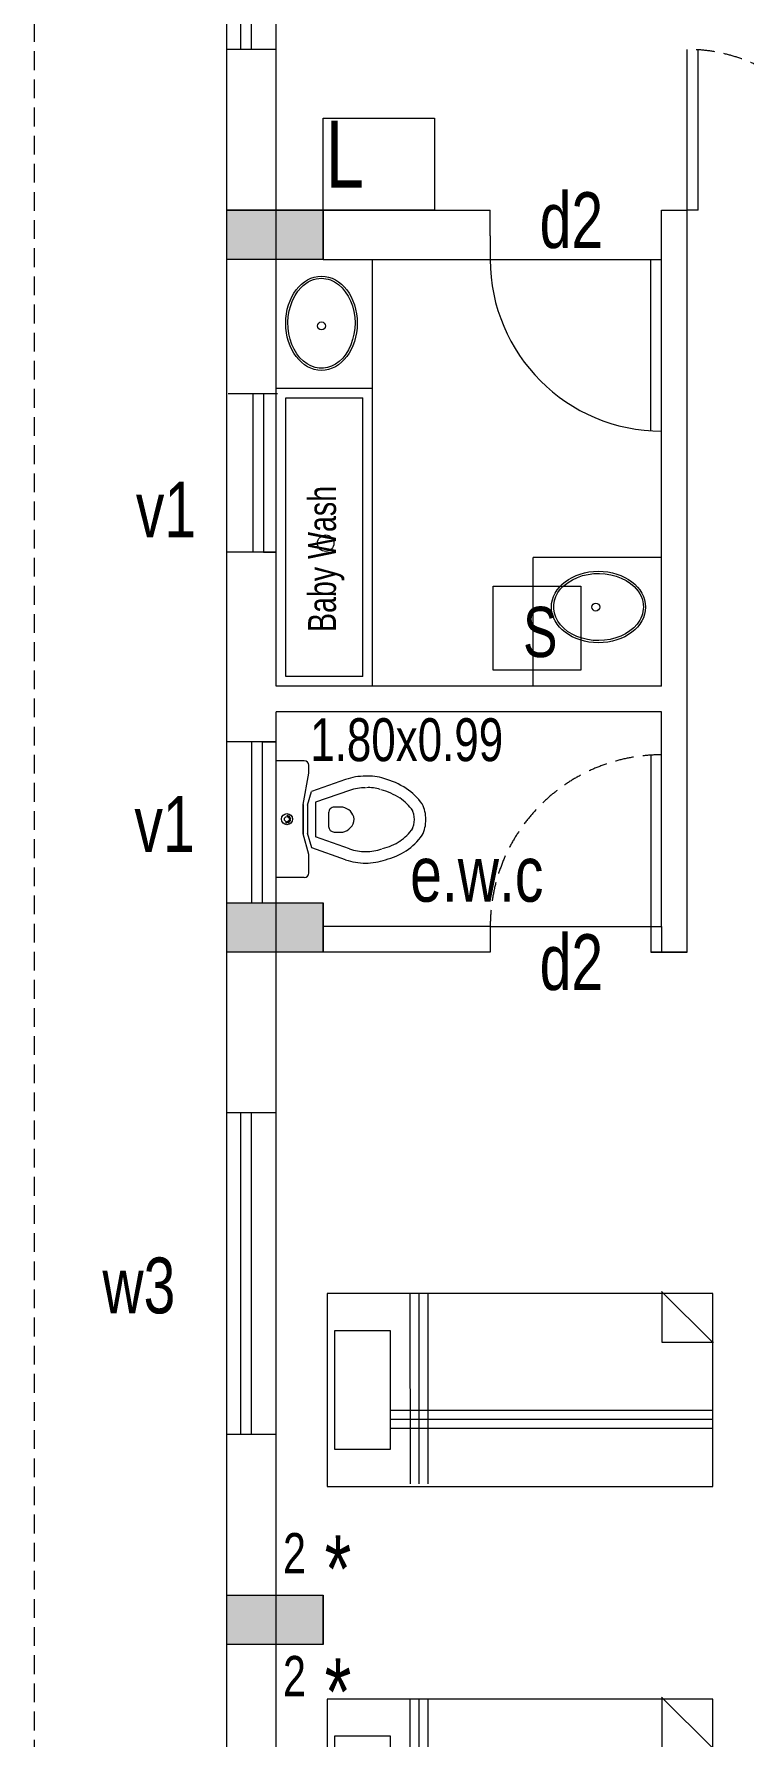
# Model space of a CAD drawing. Header units: metres. Extents: x 191982 to 427160, y -8904 to 80370.
# Drawn here: x 345650 to 348964, y 35001 to 42943 of the extents above; entities that cross this region are included whole.
import ezdxf

# ---------------------------------------------------------------- set-up
doc = ezdxf.new("R2010")
doc.units = ezdxf.units.M
doc.header["$LTSCALE"] = 700
doc.header["$MEASUREMENT"] = 0
doc.linetypes.add('HIDDEN2', pattern=[0.1875, 0.125, -0.0625])
doc.layers.get('0').update_dxf_attribs({"lineweight": 9})
for name, color, linetype, lineweight in [('COLUMN', 7, 'Continuous', 9), ('FURNITURE', 7, 'Continuous', 9), ('MAIN GATE', 7, 'Continuous', 9), ('NEW PLANS', 7, 'Continuous', 9), ('PLAN', 7, 'Continuous', 9)]:
    doc.layers.add(name, color=color, linetype=linetype, lineweight=lineweight)
doc.styles.get("Standard").update_dxf_attribs({"font": 'swisscl.ttf'})

# ---------------------------------------------------------------- blocks, each defined once
blk = doc.blocks.new('EWC')
at = {"layer": 'COLUMN'}
blk.add_line((-0.2727381218469418, 0), (0.2727381218469418, 0), dxfattribs=at)
at = {"layer": 'PLAN'}
for p, q in [((-0.2727381218469418, -0.131620946752161), (-0.2727381218469418, 0)), ((0.2727381218469418, -0.131620946752161), (0.2727381218469418, 0)), ((-0.2511781218472606, -0.153180946752169), (-0.1642871999997624, -0.153180946752169)), ((-0.1642871999997624, -0.153180946752169), (-0.0684529999998631, -0.1257997467521523)), ((-0.1340926348971152, -0.1669766666102124), (-0.0654334153937271, -0.1473597467521603)), ((-0.0684529999998631, -0.1257997467521523), (0.0684529999998631, -0.1257997467521523)), ((0.0684529999998631, -0.1257997467521523), (-0.0684529999998631, -0.1257997467521523)), ((0.0654334153937271, -0.1473597467521603), (-0.0654334153937271, -0.1473597467521603)), ((0.0654334153937271, -0.1473597467521603), (0.1292955264998454, -0.1656060642111328)), ((0.0684529999998631, -0.1257997467521523), (0.2142871999999443, -0.153180946752169)), ((0.2142871999999443, -0.153180946752169), (0.2511781218472606, -0.153180946752169)), ((-0.1894849525806421, -0.3248740995015229), (-0.1340926348971152, -0.1669766666102124)), ((-0.1386238780787607, -0.342716775883277), (-0.0830709292272332, -0.1843614591186817)), ((0.0787546446290435, -0.1843614591186817), (-0.0830709292272332, -0.1843614591186817)), ((0.1343075934805711, -0.342716775883277), (0.0787546446290435, -0.1843614591186817)), ((0.1851686679829072, -0.3248740995015229), (0.1292955264998454, -0.1656060642111328)), ((-0.0603358650027985, -0.2715917499750571), (-0.0603358650027985, -0.3110693800543061)), ((0.0296859269046763, -0.2452580964750588), (-0.034002211502866, -0.2452580964750588)), ((0.0560195804046089, -0.3110693800542759), (0.0560195804046089, -0.2715917499750571))]:
    blk.add_line(p, q, dxfattribs=at)
for radius in [0.0260467064247839, 0.0117588298460348]:
    blk.add_circle((0, -0.0508192312728895), radius, dxfattribs=at)
for centre, radius, start, end in [((-0.0140960769867888, -0.0485866320085826), 0.0035988872953576, 90.20714099756005, 251.7928590030125), ((-0.0127162547587432, -0.05729848669463599), 0.0035988872953576, 126.2071409974401, 287.7928590035324), ((0, -0.0508192312728895), 0.0152667064247841, 184.4559216241536, 193.5440783765665), ((0, -0.0508192312728895), 0.0152667064247841, 220.4559216243845, 229.5440783767015), ((-0.0064792554212545, -0.063535486031336), 0.0035988872953576, 162.207140997094, 323.7928590041424), ((0, -0.0508192312728895), 0.0152667064247841, 256.4559216245152, 265.5440783766958), ((0.0022325992645165, -0.064915308259911), 0.0035988872953576, 198.2071409964127, 359.7928590048845), ((0, -0.0508192312728895), 0.0152667064247841, 292.4559216245784, 301.5440783766059), ((0.0100916769147261, -0.0609109081874912), 0.0035988872953576, 234.2071409957921, 35.79285900534535), ((0, -0.0508192312728895), 0.0152667064247841, 328.4559216245165, 337.5440783763959), ((0.0140960769872436, -0.0530518305371661), 0.0035988872953576, 270.2071409952411, 71.7928590055907), ((-0.2511781218472606, -0.131620946752161), 0.0215599999999996, 180.0000000000038, 270), ((0.2511781218472606, -0.131620946752161), 0.0215599999999996, 270, 359.999999999996), ((-0.034002211502866, -0.2715917499750891), 0.0263336534999996, 90, 179.9999999999998), ((0.0054927728792791, -0.2983642294924174), 0.0670434964496463, 190.9239613165788, 265.0214117545937), ((-0.0108736612969551, -0.2978059159774986), 0.0681954929938719, 279.078427891846, 348.7849625932176), ((0.0296859269046763, -0.2715917499750891), 0.0263336534999995, 359.9999999999999, 90), ((0.0831545292703595, -0.4178760756366824), 0.2880653652026055, 161.1646160015471, 180), ((0.0831545292703595, -0.4178760756366824), 0.2341653652026064, 161.1646160015471, 180), ((-0.0002384408603575, -0.364622860424566), 0.000539, 260.7056085415355, 283.4198136360992), ((-0.0874708138685492, -0.4178760756366824), 0.2341653652026157, 359.9999999999991, 18.83538399845262), ((-0.0874708138685492, -0.4178760756366824), 0.2880653652026148, 359.9999999999991, 18.83538399845262), ((0.0831545292708143, -0.4178760756366824), 0.2880653652026545, 179.9999999999982, 198.8353839984505), ((0.0831545292708143, -0.4178760756366824), 0.2341653652026555, 179.9999999999982, 198.8353839984505), ((-0.019260265331468, -0.4323841487993329), 0.1664329857236165, 341.1646160015461, 3.775436578936268), ((-0.019260265331468, -0.4323841487993329), 0.2203329857236156, 341.1646160015461, 3.775436578936268), ((0.159765846519349, -0.4175407429028688), 0.3615079167864257, 194.9626212821098, 211.7838155107311), ((0.159765846519349, -0.4175407429028688), 0.3076079167864266, 194.9626212821098, 211.7838155107311), ((-0.1808866366200163, -0.4026378740657998), 0.3297610055797322, 327.6461667274565, 344.7552605158512), ((-0.1808866366200163, -0.4026378740657998), 0.3836610055797314, 327.6461667274565, 344.7552605158512), ((0.1068883312896105, -0.4322049176512374), 0.3092190183036565, 214.6359426919044, 233.9389217306314), ((0.1068883312896105, -0.4322049176512374), 0.2553190183036574, 214.6359426919044, 233.9389217306314), ((-0.0021581422993222, -0.5370883620175313), 0.1085045919666619, 243.298810699231, 270), ((-0.0021581422993222, -0.5370883620175935), 0.1085045919666139, 270, 296.7011893007691), ((-0.1112046158873454, -0.4322049176512676), 0.255319018303592, 306.0610782693676, 325.3640573080957), ((-0.1112046158873454, -0.4322049176512676), 0.309219018303591, 306.0610782693676, 325.3640573080957), ((-0.0021581422993222, -0.5370883620175313), 0.162404591966661, 243.298810699231, 270), ((-0.0021581422993222, -0.5370883620175935), 0.162404591966613, 270, 296.7011893007691)]:
    blk.add_arc(centre, radius, start, end, dxfattribs=at)
blk = doc.blocks.new('A$C68D14229')
for p, q in [((0.527993527093713, 0.1549132833933982), (0.527993527093713, 72.1549132833934)), ((0.527993527093713, 72.1549132833934), (36.52799352709371, 72.1549132833934)), ((36.52799352709371, 72.1549132833934), (36.52799352709371, 0.1549132833933982)), ((22.29179111307349, 60.40277185320156), (22.29179111307349, 0.1549132833933982)), ((23.95781514749433, 60.40277185320156), (23.95781514749433, 0.1549132833933982)), ((25.62383918191518, 60.40277185320156), (25.62383918191518, 0.1549132833933982)), ((0.527993527093713, 56.71411413815698), (36.00000643953354, 56.68851610235289)), ((0.527993527093713, 55.02249206793385), (36.00000643953354, 55.02249206793385)), ((0.527993527093713, 53.35646803351301), (36.00000643953354, 53.35646803351301)), ((0.1138511095541617, 9.731344634810739), (9.62920251659125, 0.1549132833933982)), ((9.62920251659125, 9.576430016561062), (0.1138511095541617, 9.576430016561062)), ((9.62920251659125, -1.3348471839e-06), (9.62920251659125, 9.576430016561062)), ((36.52799352709371, 0.1549132833933982), (0.527993527093713, 0.1549132833933982))]:
    blk.add_line(p, q)
blk.add_lwpolyline([(29.63212384629333, 70.70278740933281), (7.377027060405452, 70.70278740933281), (7.377027060405452, 60.40277185320156), (29.63212384629333, 60.40277185320156)], close=True)

msp = doc.modelspace()

# ---------------------------------------------------------------- hatches: boundary and pattern name
at = {"layer": 'NEW PLANS'}
for points in [[(346779.9035538616, 42121.69229437821), (346779.9035538616, 41891.69229437822), (346549.9035538616, 41891.69229437822), (346549.9035538616, 42121.69229437821)], [(346779.9035538616, 42121.69229437821), (346779.9035538616, 41891.69229437822), (346549.9035538616, 41891.69229437822), (346549.9035538616, 42121.69229437821)], [(346779.9035538616, 42121.69229437821), (346999.9035538616, 42121.69229437821), (346999.9035538616, 41891.69229437822), (346779.9035538616, 41891.69229437822)], [(346779.9035538616, 42121.69229437821), (346999.9035538616, 42121.69229437821), (346999.9035538616, 41891.69229437822), (346779.9035538616, 41891.69229437822)], [(346779.9035538616, 38891.69229437821), (346779.9035538616, 38661.69229437821), (346549.9035538616, 38661.69229437843), (346549.9035538616, 38891.69229437821)], [(346779.9035538616, 38891.69229437821), (346779.9035538616, 38661.69229437821), (346549.9035538616, 38661.69229437821), (346549.9035538616, 38891.69229437821)], [(346779.9035538616, 38891.69229437821), (346999.9035538616, 38891.69229437821), (346999.9035538616, 38661.69229437821), (346779.9035538616, 38661.69229437821)], [(346779.9035538616, 38891.69229437821), (346999.9035538616, 38891.69229437821), (346999.9035538616, 38661.69229437821), (346779.9035538616, 38661.69229437821)], [(346779.9035538616, 35661.6922943782), (346779.9035538616, 35431.69229437844), (346549.9035538616, 35431.69229437844), (346549.9035538616, 35661.6922943782)], [(346779.9035538616, 35661.6922943782), (346999.9035538616, 35661.6922943782), (346999.9035538616, 35431.69229437844), (346779.9035538616, 35431.69229437844)]]:
    msp.add_hatch(color=256, dxfattribs=at).paths.add_polyline_path(points)

# ---------------------------------------------------------------- linework, layer by layer
for points in [[(346999.9016609969, 42550.85153825804), (347519.4234456005, 42550.85153825804), (347519.4234456005, 42121.69163628844), (346999.9016609969, 42121.69163628844)], [(347793.1445271554, 40368.45131966161), (348201.9789962353, 40368.45131966161), (348201.9789962353, 39976.19830627055), (347793.1445271554, 39976.19830627055)]]:
    msp.add_lwpolyline(points, close=True)
at = {"layer": 'MAIN GATE'}
msp.add_circle((347011.5305233183, 40568.66391454373), 38.6463068028888, dxfattribs=at)
at = {"layer": 'NEW PLANS'}
for p, q in [((346549.9035538616, 38661.69229437821), (346549.9035538616, 51811.69229437822)), ((346549.9035538616, 38661.69229437821), (346549.9035538616, 51811.69229437822)), ((346779.9035538616, 41001.69229437821), (346779.9035538616, 47031.69229437751)), ((346779.9035538616, 41001.69229437821), (346779.9035538616, 47031.69229437751)), ((346614.9035538616, 42871.69229437822), (346614.9035538616, 44371.69229437821)), ((346664.9035538616, 42871.69229437822), (346664.9035538616, 44371.69229437821)), ((346779.9035538616, 42871.69229437822), (346779.9035538616, 44371.69229437821)), ((346779.9035538616, 42871.69229437822), (346549.9035538616, 42871.69229437822)), ((348699.9035538616, 42121.69229437821), (348699.9035538616, 42871.69229437822)), ((348749.9035538616, 42121.69229437821), (348749.9035538616, 42871.69229437822)), ((346999.9035538616, 42121.69229437821), (346549.9035538616, 42121.69229437821)), ((346999.9035538616, 42121.69229437821), (346549.9035538616, 42121.69229437821)), ((346999.9035538616, 42121.69229437821), (346549.9035538616, 42121.69229437821)), ((346999.9035538616, 42121.69229437821), (346549.9035538616, 42121.69229437821)), ((346999.9035538616, 42121.69229437821), (346549.9035538616, 42121.69229437821)), ((346999.9035538616, 41891.69229437822), (346999.9035538616, 42121.69229437821)), ((346999.9035538616, 41891.69229437822), (346999.9035538616, 42121.69229437821)), ((346999.9035538616, 42121.69229437821), (347779.9035538616, 42121.69229437821)), ((347779.9035538616, 42001.69229437822), (347779.9035538616, 42121.69229437821)), ((348579.9035538616, 42121.69229437821), (348699.9035538616, 42121.69229437821)), ((348579.9035538616, 42001.69229437822), (348579.9035538616, 42121.69229437821)), ((348699.9035538616, 40881.69229437844), (348699.9035538616, 42121.69229437821)), ((348749.9035538616, 42121.69229437843), (348699.9035538616, 42121.69229437821)), ((348579.9035538616, 41001.69229437821), (348579.9035538616, 42001.69229437822)), ((346999.9035538616, 41891.69229437822), (346549.9035538616, 41891.69229437822)), ((346999.9035538616, 41891.69229437822), (346549.9035538616, 41891.69229437822)), ((346999.9035538616, 41891.69229437822), (346549.9035538616, 41891.69229437822)), ((346999.9035538616, 41891.69229437822), (346549.9035538616, 41891.69229437822)), ((348529.9035538616, 41093.25632324457), (348529.9035538616, 41891.69229437822)), ((346556.6565124574, 41266.69229437822), (346786.6565124574, 41266.69229437822)), ((346671.6565124574, 41266.69229437822), (346671.6565124574, 40526.69229437821)), ((346721.6565124574, 41266.69229437822), (346721.6565124574, 40526.69229437821)), ((346779.9035538616, 39901.69229437868), (346779.9035538616, 41291.69229437868)), ((346824.9035538616, 39946.69229437821), (346824.9035538616, 41246.69229437821)), ((347184.9035538616, 39946.69229437821), (347184.9035538616, 41246.69229437821)), ((347229.9035538616, 39901.69229437821), (347229.9035538616, 41291.69229437821)), ((346779.9035538616, 39901.69229437821), (346779.9035538616, 41001.69229437821)), ((348579.9035538616, 39901.69229437821), (348579.9035538616, 41001.69229437821)), ((348699.9035538616, 38661.69229437821), (348699.9035538616, 40881.69229437844)), ((347979.9035538616, 39901.69229437821), (347979.9035538616, 40501.69229437821)), ((348579.9035538616, 40501.69229437821), (347979.9035538616, 40501.69229437821)), ((346779.9035538616, 39901.69229437821), (346779.9035538616, 40281.69229437821)), ((346549.9035538616, 22511.69229437822), (346549.9035538616, 39891.69229437822)), ((346549.9035538616, 35431.69229437844), (346549.9035538616, 39891.69229437822)), ((348579.9035538616, 39901.69229437821), (346779.9035538616, 39901.69229437821)), ((347184.9035538616, 39946.69229437821), (346824.9035538616, 39946.69229437821)), ((346779.9035538616, 38661.69229437821), (346779.9035538616, 39781.69229437821)), ((346779.9035538616, 38661.69229437821), (346779.9035538616, 39781.69229437821)), ((348579.9035538616, 39781.69229437821), (346779.9035538616, 39781.69229437821)), ((348579.9035538616, 38781.69229437822), (348579.9035538616, 39781.69229437821)), ((346779.9035538616, 39641.69229437821), (346549.9035538616, 39641.69229437821)), ((346664.9035538616, 39641.69229437821), (346664.9035538616, 38891.69229437821)), ((346714.9035538616, 39641.69229437821), (346714.9035538616, 38891.69229437821)), ((346714.9035538616, 39641.69229437821), (346779.9035538616, 39641.69229437821)), ((348529.9035538616, 39580.12826551185), (348529.9035538616, 38661.69229437843)), ((346999.9035538616, 38661.69229437821), (346999.9035538616, 38891.69229437821)), ((346999.9035538616, 38661.69229437821), (346999.9035538616, 38891.69229437821)), ((347779.9035538616, 38781.69229437822), (346999.9035538616, 38781.69229437822)), ((347779.9035538616, 38781.69229437822), (347779.9035538616, 38661.69229437821)), ((347779.9035538616, 38781.69229437822), (348529.9035538616, 38781.69229437822)), ((348529.9035538616, 38781.69229437822), (348579.9035538616, 38781.69229437797)), ((348579.9035538616, 38781.69229437822), (348579.9035538616, 38661.69229437821)), ((348579.9035538616, 38781.69229437822), (348579.9035538616, 38661.69229437821)), ((346999.9035538616, 38661.69229437821), (346549.9035538616, 38661.69229437821)), ((346999.9035538616, 38661.69229437821), (346549.9035538616, 38661.69229437821)), ((346999.9035538616, 38661.69229437843), (346549.9035538616, 38661.69229437843)), ((346999.9035538616, 38661.69229437821), (346549.9035538616, 38661.69229437821)), ((346549.9035538616, 35661.6922943782), (346549.9035538616, 38661.69229437843)), ((346779.9035538616, 37276.69229437822), (346779.9035538616, 38661.69229437843)), ((347779.9035538616, 38661.69229437821), (346999.9035538616, 38661.69229437821)), ((348699.9035538616, 38661.69229437821), (348529.9035538616, 38661.69229437821)), ((348529.9035538616, 38661.69229437821), (348699.9035538616, 38661.69229437821)), ((346779.9035538616, 37911.69229437821), (346549.9035538616, 37911.69229437821)), ((346614.9035538616, 36411.69229437822), (346614.9035538616, 37911.69229437821)), ((346664.9035538616, 36411.69229437822), (346664.9035538616, 37911.69229437821)), ((346779.9035538616, 36411.69229437822), (346779.9035538616, 37911.69229437821)), ((346779.9035538616, 32431.69229437844), (346779.9035538616, 37046.69229437844)), ((346779.9035538616, 36411.69229437822), (346549.9035538616, 36411.69229437822)), ((346999.9035538616, 35431.69229437844), (346999.9035538616, 35661.6922943782)), ((346999.9035538616, 35661.6922943782), (346999.9035538616, 35431.69229437844))]:
    msp.add_line(p, q, dxfattribs=at)
at = {"layer": 'NEW PLANS', "linetype": 'HIDDEN2'}
for q in [(345649.9035538616, 23986.69229456262), (345649.9035538616, 35431.69229437844)]:
    msp.add_line((345649.9035538616, 50081.69229456261), q, dxfattribs=at)
at = {"layer": 'NEW PLANS'}
for points in [[(346549.9035538616, 41891.69229437822), (346549.9035538616, 42121.69229437821), (346999.9035538616, 42121.69229437821), (346999.9035538616, 41891.69229437822)], [(346549.9035538616, 41891.69229437822), (346549.9035538616, 42121.69229437821), (346999.9035538616, 42121.69229437821), (346999.9035538616, 41891.69229437822)], [(346549.9035538616, 38661.69229437821), (346549.9035538616, 38891.69229437821), (346999.9035538616, 38891.69229437821), (346999.9035538616, 38661.69229437821)], [(346549.9035538616, 38661.69229437821), (346549.9035538616, 38891.69229437821), (346999.9035538616, 38891.69229437821), (346999.9035538616, 38661.69229437821)], [(346549.9035538616, 35431.69229437844), (346549.9035538616, 35661.6922943782), (346999.9035538616, 35661.6922943782), (346999.9035538616, 35431.69229437844)]]:
    msp.add_lwpolyline(points, close=True, dxfattribs=at)
at = {"layer": 'NEW PLANS', "linetype": 'HIDDEN2'}
for centre, radius, start, end in [((348699.9035538616, 42121.69229437821), 750, 0, 90), ((348579.9035538616, 38781.69229437822), 799.999999999997, 90, 180)]:
    msp.add_arc(centre, radius, start, end, dxfattribs=at)
at = {"layer": 'PLAN'}
for p, q in [((347779.9035538616, 42001.69229437822), (347779.9035538616, 41891.69229437822)), ((346999.9035538616, 41891.69229437822), (347779.9035538616, 41891.69229437822)), ((347229.9035538616, 41291.69229437821), (347229.9035538616, 41891.69229437822)), ((347779.9035538616, 41891.69229437822), (348579.9035538616, 41891.69229437822)), ((346779.9035538616, 41291.69229437821), (347229.9035538616, 41291.69229437821)), ((346824.9035538616, 41246.69229437821), (347184.9035538616, 41246.69229437821)), ((346779.9035538616, 40526.69229437821), (346549.9035538616, 40526.69229437821)), ((346721.6565124574, 40526.69229437821), (346779.9035538616, 40526.69229437821))]:
    msp.add_line(p, q, dxfattribs=at)
for centre in [(346992.0798099222, 41582.14590770091), (348272.5570404711, 40270.73157527847)]:
    msp.add_circle(centre, 18.4155469532925, dxfattribs=at)
msp.add_arc((348579.9035538616, 41891.69229437822), 800.0000000001818, 180, 270, dxfattribs=at)
for centre, major_axis in [((346991.7973429742, 41594.60643797009), (0, 219.7799428170128)), ((348285.0175707521, 40271.01404223628), (219.7799428170128, 0))]:
    msp.add_ellipse(centre, major_axis=major_axis, ratio=0.7593028213074496, dxfattribs=at)
for points in [[(346991.7973429742, 41804.38638078715), (346957.9381358805, 41804.38638078715), (346923.9575846376, 41789.2198762625), (346854.3702050032, 41717.9690212185), (346830.0733961048, 41643.67290815422), (346841.5526319327, 41500.86708911732), (346877.0312891784, 41435.3840740825), (346972.1539402189, 41374.88460888052), (347029.9428855958, 41379.21579431849), (347119.6743725719, 41454.21983222399), (347149.2226417842, 41524.9461282854), (347148.1144722285, 41668.57860488808), (347117.4862834992, 41738.45401910404), (347047.7297712745, 41794.17559532765), (347019.7319298568, 41804.38638078715), (346991.7973429742, 41804.38638078715)], [(348494.7975135627, 40271.01404223628), (348494.7975135627, 40304.87324935375), (348479.6310090008, 40338.85380056911), (348408.3801539721, 40408.44118020348), (348334.0840408983, 40432.73798908914), (348191.2782218637, 40421.25875325516), (348125.7952068629, 40385.78009605305), (348065.2957416358, 40290.65744501833), (348069.6269270363, 40232.86849962491), (348144.6309650125, 40143.13701264412), (348215.3572610202, 40113.58874344375), (348358.9897375884, 40114.69691296216), (348428.8651518407, 40145.32510173637), (348484.5867280545, 40215.0816139664), (348494.7975135627, 40243.07945537326), (348494.7975135627, 40271.01404223628)]]:
    msp.add_open_spline(points, degree=3, knots=[0, 0, 0, 0, 0.6608412967095667, 0.6608412967095667, 1.676268392412145, 1.676268392412145, 2.691695488114727, 2.691695488114727, 3.707122583817306, 3.707122583817306, 4.722549679519887, 4.722549679519887, 5.737976775222467, 5.737976775222467, 6.283185307179584, 6.283185307179584, 6.283185307179584, 6.283185307179584], dxfattribs=at)

# ---------------------------------------------------------------- block references
at = {"layer": 'FURNITURE', "xscale": -25.000000000091, "yscale": 25.000000000091, "zscale": 25, "rotation": 90}
for p in [(348822.5699402275, 37081.69194733087), (348822.5699402275, 35189.81920388169)]:
    msp.add_blockref('A$C68D14229', p, dxfattribs=at)
at = {"layer": 'NEW PLANS', "xscale": 1000, "yscale": 1000, "zscale": 1000, "rotation": 89.99999999999999}
msp.add_blockref('EWC', (346779.9035538616, 39281.69229437822), dxfattribs=at)

# ---------------------------------------------------------------- texts
at = {"attachment_point": 1}
for s, insert, char_height, width in [('L', (347011.5633751931, 42539.86113495929), 312.5, 171.6575853909035), ('S', (347933.1234607282, 40271.94293460567), 234.375, 128.7431890431776), ('2', (346812.4004971566, 35951.79545485917), 187.5, 102.9945512345421), ('*', (347006.4875673833, 35940.90732174334), 312.5, 171.6575853909035), ('2', (346812.4004971566, 35378.64295204161), 187.5, 102.9945512345421), ('*', (347006.4875673833, 35367.75481892554), 312.5, 171.6575853909035)]:
    msp.add_mtext(s, dxfattribs=dict(at, insert=insert, char_height=char_height, width=width))
at = {"layer": 'NEW PLANS'}
for s, height, p in [('d2', 260, (348010.2578395786, 41945.56133519639)), ('v1', 260, (346125.2723277392, 40595.87570951404)), ('1.80x0.99', 200, (346939.5271095218, 39552.19124475951)), ('v1', 260, (346118.5193691435, 39129.20412088339)), ('e.w.c', 260, (347405.8499036016, 38896.60559326098)), ('d2', 260, (348010.2578395786, 38484.78246054581)), ('w3', 260, (345969.0865274253, 36976.81785427095))]:
    msp.add_text(s, height=height, dxfattribs=at).set_placement(p)
msp.add_text('Baby Wash', height=130, rotation=90, dxfattribs=at).set_placement((347059.5870045008, 40154.47737048836))

doc.saveas('drawing.dxf')
